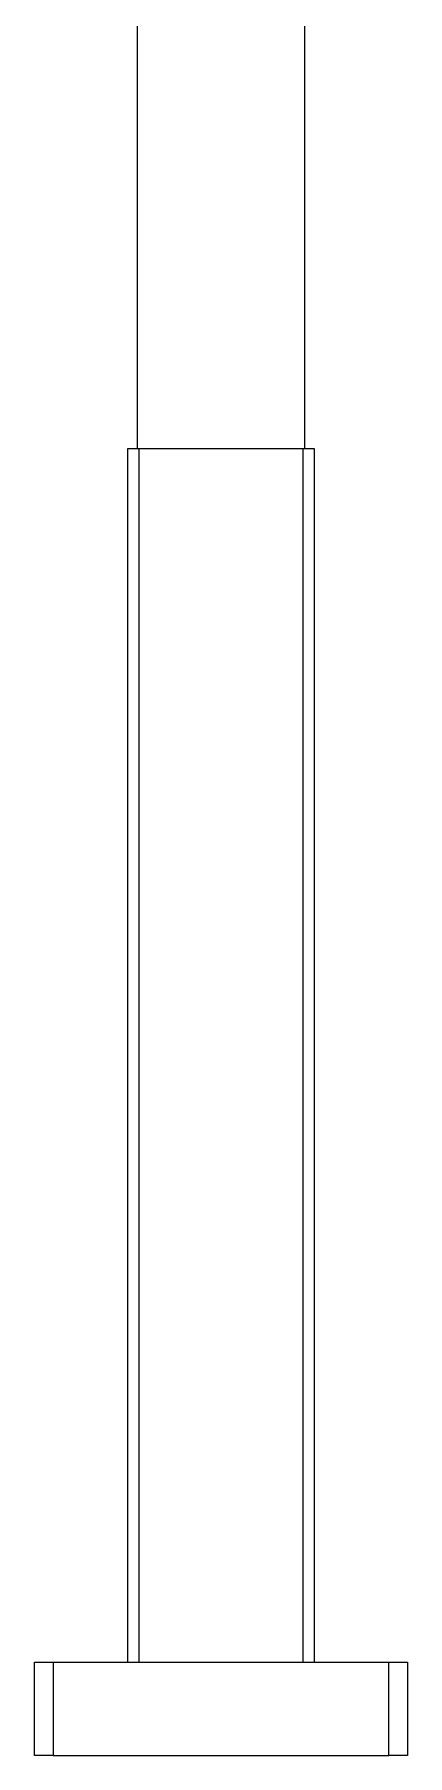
# Model space of a CAD drawing. Header units: millimetres. Extents: x 0 to 17520, y 0 to 12300.
# Drawn here: x 11884 to 12084, y 3246 to 4168 of the extents above; entities that cross this region are included whole.
import ezdxf

# ---------------------------------------------------------------- set-up
doc = ezdxf.new("R2010")
doc.units = ezdxf.units.MM
doc.header["$LTSCALE"] = 30

msp = doc.modelspace()

# ---------------------------------------------------------------- linework, layer by layer
for p, q in [((11938.962, 4496.376), (11938.962, 3946.376)), ((12028.962, 3946.376), (12028.962, 4496.376)), ((11933.962, 3296.376), (11933.962, 3946.376)), ((11933.962, 3946.376), (11939.962, 3946.376)), ((11939.962, 3946.376), (11939.962, 3296.376)), ((11939.962, 3946.376), (12027.962, 3946.376)), ((12027.962, 3296.376), (12027.962, 3946.376)), ((12027.962, 3946.376), (12033.962, 3946.376)), ((12033.962, 3946.376), (12033.962, 3296.376)), ((11883.962, 3246.376), (11883.962, 3296.376)), ((11883.962, 3296.376), (11893.962, 3296.376)), ((11893.962, 3296.376), (11893.962, 3246.376)), ((11893.962, 3296.376), (12073.962, 3296.376)), ((12073.962, 3246.376), (12073.962, 3296.376)), ((12073.962, 3296.376), (12083.962, 3296.376)), ((12083.962, 3296.376), (12083.962, 3246.376)), ((11893.962, 3246.376), (11883.962, 3246.376)), ((11893.962, 3246.376), (12073.962, 3246.376)), ((12083.962, 3246.376), (12073.962, 3246.376))]:
    msp.add_line(p, q)

doc.saveas('drawing.dxf')
